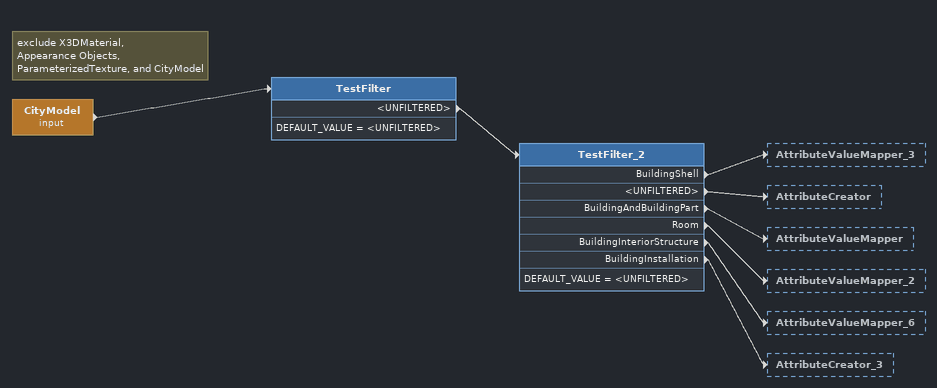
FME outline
CityModel (input)
    -> TestFilter
Note: exclude X3DMaterial, / Appearance Objects, / ParameterizedTexture, and CityModel
TestFilter
    DEFAULT_VALUE = <UNFILTERED>
    <UNFILTERED> -> TestFilter_2
TestFilter_2
    DEFAULT_VALUE = <UNFILTERED>
    BuildingShell -> AttributeValueMapper_3
    <UNFILTERED> -> AttributeCreator
    BuildingAndBuildingPart -> AttributeValueMapper
    Room -> AttributeValueMapper_2
    BuildingInteriorStructure -> AttributeValueMapper_6
    BuildingInstallation -> AttributeCreator_3
